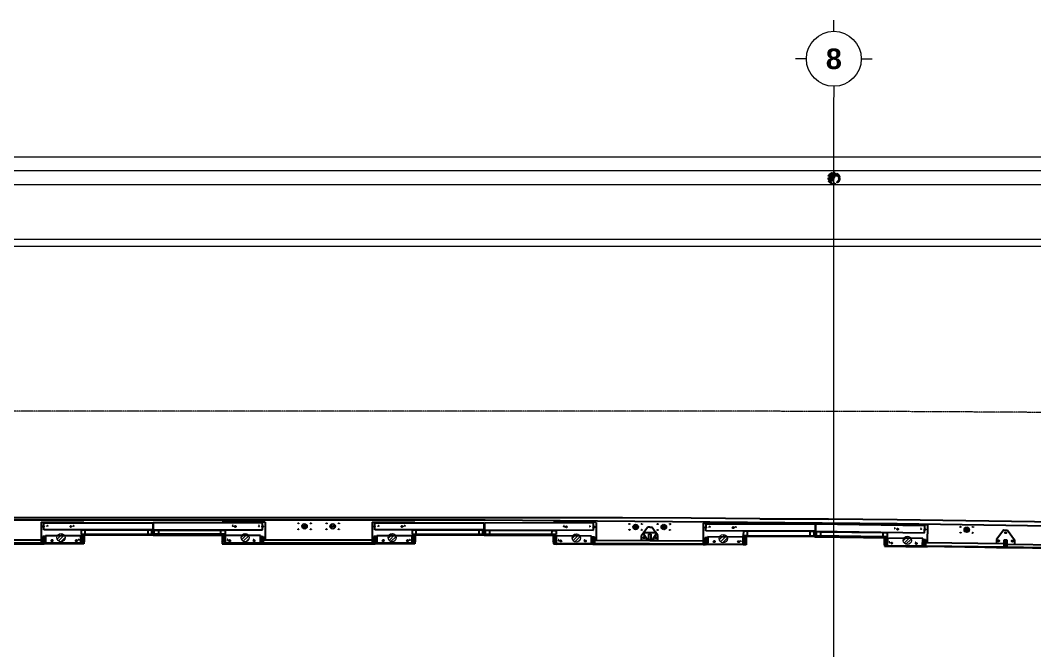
# Model space of a CAD drawing. Header units: millimetres. Extents: x -200069 to 184689, y -19972 to 101699.
# Drawn here: x 25657 to 40424, y 3090 to 12263 of the extents above; entities that cross this region are included whole.
import ezdxf
from ezdxf.enums import TextEntityAlignment as Align

# ---------------------------------------------------------------- set-up
doc = ezdxf.new("R2010")
doc.units = ezdxf.units.MM
for name, pattern in [('CENTER', [50.8, 31.75, -6.35, 6.35, -6.35]), ('HIDDEN', [0.2, 0.1, -0.1]), ('X-45-STST-GRID$0$Grid Line', [9.5, 5, -1.5, 1.5, -1.5]), ('X-45-STST-PL-PF$0$CENTER2', [28.575, 19.05, -3.175, 3.175, -3.175]), ('X-45-STST-PL-PF$0$DASHDOT', [1, 0.5, -0.25, 0, -0.25])]:
    doc.linetypes.add(name, pattern=pattern)
doc.layers.get('Defpoints').update_dxf_attribs({"color": 6})
for name, color, linetype in [('AHM_ANCRAGE', 7, 'Continuous'), ('ARC EDGE', 4, 'Continuous'), ('DIM', 255, 'Continuous'), ('RC EDGE', 2, 'Continuous'), ('X-45-STST-PL-PF$0$MEP-PL-SW', 140, 'X-45-STST-PL-PF$0$DASHDOT')]:
    doc.layers.add(name, color=color, linetype=linetype)
for name, color, linetype, lineweight in [('ARC_HATCH', 8, 'Continuous', 25), ('ARC_TEXT_100', 2, 'Continuous', 5), ('PSD Anchor Hole', 7, 'Continuous', 15), ('PSD ODS Pene Hole', 5, 'Continuous', 15), ('PSD Pene Hole', 9, 'Continuous', 15), ('X-45-STST-GRID$0$ARC_AXIS_LINE', 240, 'CENTER', 13), ('X-45-STST-PL-PF$0$ARC_FLOOR', 2, 'Continuous', 5), ('X-45-STST-PL-PF$0$ARC_FRAME', 151, 'Continuous', 5), ('X-45-STST-PL-PF$0$ARC_GATE AXIS', 240, 'Continuous', 5)]:
    doc.layers.add(name, color=color, linetype=linetype, lineweight=lineweight)
doc.styles.add('X-45-STST-GRID$0$CP2-CSA-IT-STTST-45012$0$Arial_B', font='arialbd.ttf', dxfattribs={"width": 0.8, "height": 761.067151})

# ---------------------------------------------------------------- blocks, each defined once
blk = doc.blocks.new('X-45-STST-PL-PF$0$PIPE')
h = blk.add_hatch(color=256)
h.dxf.hatch_style = 1
h.paths.add_polyline_path([(50, 0, 1), (0, 0, -1), (-50, 0, 1)])
at = {"ltscale": 100}
for radius in [57, 50]:
    blk.add_circle((0, 0), radius, dxfattribs=at)
for centre, start, end in [((-25, 0), 180, 0), ((25, 0), 0, 180)]:
    blk.add_arc(centre, 25, start, end)
blk = doc.blocks.new('X-45-STST-PL-PF$0$Roof drainage pipe')
at = {"layer": 'X-45-STST-PL-PF$0$MEP-PL-SW', "linetype": 'Continuous', "xscale": 1.473684210526699, "yscale": 1.473684210526699, "zscale": 1.473684210526699, "rotation": 180}
blk.add_blockref('X-45-STST-PL-PF$0$PIPE', (37500, 9965), dxfattribs=at)
blk = doc.blocks.new('PSD FDP hole1')
at = {"layer": 'PSD Pene Hole'}
h = blk.add_hatch(dxfattribs=at)
h.set_pattern_fill('ANSI31', color=8, scale=10)
h.set_pattern_definition([(45, (-2990203.302, -2087212.618), (-22.4506403, 22.4506403), [])])
h.paths.add_polyline_path([(-5, 14, -1), (-125, 14, -1)])
at = {"layer": 'PSD Pene Hole', "color": 240}
blk.add_circle((-65, 14), 60, dxfattribs=at)
blk = doc.blocks.new('PSD FDP AB1')
at = {"layer": 'PSD Anchor Hole', "linetype": 'HIDDEN', "ltscale": 100}
for centre in [(-3, 0), (377, 0), (72, -205), (452, -204)]:
    blk.add_circle(centre, 9, dxfattribs=at)
blk = doc.blocks.new('PSD ODS AB1')
at = {"layer": 'PSD Anchor Hole', "linetype": 'HIDDEN', "ltscale": 10}
for centre in [(0, 85), (0, 0), (180, 85), (180, 0)]:
    blk.add_circle(centre, 9, dxfattribs=at)
blk = doc.blocks.new('PSD ODS hole1')
at = {"layer": 'PSD ODS Pene Hole'}
h = blk.add_hatch(dxfattribs=at)
h.set_pattern_fill('ANSI31', color=8, scale=5)
h.set_pattern_definition([(45, (-2988796.991, -2149653.738), (-11.22532015, 11.22532015), [])])
h.paths.add_polyline_path([(-40, 0, -1), (40, 0, -1)])
at = {"layer": 'PSD ODS Pene Hole', "color": 240}
blk.add_circle((0, 0), 40, dxfattribs=at)
blk = doc.blocks.new('platform nosing')
at = {"layer": 'ARC EDGE', "flags": 128}
blk.add_lwpolyline([(108922, 4949), (107922, 4966), (106922, 4980), (105922, 4993), (104922, 5003), (103922, 5011), (102922, 5017), (101922, 5021), (100922, 5023), (99922, 5025), (36094, 5025)], dxfattribs=at)
at = {"layer": 'RC EDGE', "color": 2, "flags": 128}
blk.add_lwpolyline([(0, 3701), (2120, 3861), (6111, 4131), (10104, 4360), (16098, 4630), (24095, 4850), (30094, 4943), (36094, 4995), (99922, 4995), (105922, 4943), (111922, 4850), (119918, 4630), (125912, 4360), (129906, 4131), (133897, 3861), (135000, 3782)], dxfattribs=at)
at = {"layer": 'DIM', "linetype": 'Continuous', "lineweight": 0}
for name, p in [('PSD ODS hole1', (97705, 4900)), ('PSD FDP hole1', (98635, 4721))]:
    blk.add_blockref(name, p, dxfattribs=at)
for name, p, rotation in [('PSD ODS hole1', (102115, 4890), 359.75429236), ('PSD ODS hole1', (102525, 4890), 359.75429236), ('PSD ODS hole1', (106935, 4850), 359.18088538), ('PSD FDP hole1', (101315, 4716), 359.75429236), ('PSD FDP hole1', (103455, 4706), 359.75429236), ('PSD FDP hole1', (106135, 4680), 359.18088538)]:
    blk.add_blockref(name, p, dxfattribs=dict(at, rotation=rotation))
at = {"layer": 'PSD Anchor Hole', "color": 1}
for name, p in [('PSD FDP AB1', (93552, 4906)), ('PSD ODS AB1', (97205, 4858)), ('PSD ODS AB1', (97615, 4858)), ('PSD FDP AB1', (98372, 4906))]:
    blk.add_blockref(name, p, dxfattribs=at)
at = {"layer": 'PSD Anchor Hole', "color": 1, "xscale": -1}
blk.add_blockref('PSD FDP AB1', (96628, 4906), dxfattribs=at)
for p, rotation in [((101447, 4899), 359.75429236), ((106267, 4863), 359.18088538)]:
    blk.add_blockref('PSD FDP AB1', p, dxfattribs=dict(at, rotation=rotation))
at = {"layer": 'PSD Anchor Hole', "color": 1}
for name, p, rotation in [('PSD ODS AB1', (102024, 4849), 359.75429236), ('PSD ODS AB1', (102434, 4847), 359.75429236), ('PSD FDP AB1', (103192, 4892), 359.75429236), ('PSD ODS AB1', (106843, 4807), 359.18088538)]:
    blk.add_blockref(name, p, dxfattribs=dict(at, rotation=rotation))
at = {"layer": 'PSD ODS Pene Hole', "color": 1}
blk.add_blockref('PSD ODS hole1', (97295, 4900), dxfattribs=at)
at = {"layer": 'PSD Pene Hole', "color": 1}
for p in [(93815, 4721), (96495, 4721)]:
    blk.add_blockref('PSD FDP hole1', p, dxfattribs=at)
blk = doc.blocks.new('X-45-STST-GRID$0$CP2-CSA-IT-STTST-45012$0$Grid - ACT_Grid Head - Circle-231358-TÂ_NG 1-TÂ_NG TRÊ_T                                                                                  LEVEL 1-GROUND LEVEL')
for p, q in [((0, 4), (0, 5.6)), ((-4, 0), (-5.6, 0)), ((4, 0), (5.6, 0)), ((0, -4), (0, -5.6))]:
    blk.add_line(p, q)
blk.add_circle((0, 0), 4)
at = {"style": 'X-45-STST-GRID$0$CP2-CSA-IT-STTST-45012$0$Arial_B'}
blk.add_attdef('A', text='', height=3, dxfattribs=at).set_placement((0, 0), align=Align.MIDDLE_CENTER)
blk = doc.blocks.new('A$Cb3e1eea9')
for p, q in [((93459, 13937), (94082, 13937)), ((93459, 13937), (93459, 13622)), ((93498, 13824), (93498, 13926)), ((93498, 13926), (95087, 13926)), ((94082, 13937), (94082, 13926)), ((95087, 13926), (95087, 13824)), ((96682, 13926), (95093, 13926)), ((95093, 13926), (95093, 13824)), ((96720, 13937), (96097, 13937)), ((96097, 13937), (96097, 13926)), ((96682, 13824), (96682, 13926)), ((96720, 13937), (96720, 13678)), ((98279, 13937), (98902, 13937)), ((98279, 13937), (98279, 13622)), ((98318, 13824), (98318, 13926)), ((98318, 13926), (99907, 13926)), ((98902, 13937), (98902, 13926)), ((99907, 13926), (99907, 13824)), ((99914, 13925), (99913, 13823)), ((101503, 13919), (99914, 13925)), ((100918, 13933), (100918, 13921)), ((101541, 13930), (100918, 13933)), ((101502, 13817), (101503, 13919)), ((101541, 13930), (101540, 13671)), ((103100, 13923), (103099, 13608)), ((103100, 13923), (103723, 13921)), ((103138, 13810), (103139, 13912)), ((103139, 13912), (104728, 13905)), ((103723, 13921), (103723, 13909)), ((103922, 13986), (104922, 13978)), ((104922, 13978), (103922, 13986)), ((104728, 13905), (104727, 13803)), ((104735, 13905), (104733, 13803)), ((106324, 13882), (104735, 13905)), ((106362, 13893), (105739, 13902)), ((105739, 13902), (105739, 13890)), ((106322, 13780), (106324, 13882)), ((106362, 13893), (106359, 13634)), ((95087, 13824), (93498, 13824)), ((93525, 13628), (93525, 13740)), ((93525, 13740), (94040, 13740)), ((94040, 13740), (94040, 13628)), ((94040, 13647), (94040, 13737)), ((94040, 13737), (94085, 13737)), ((94040, 13647), (94085, 13737)), ((94040, 13737), (94085, 13647)), ((94042, 13819), (94042, 13824)), ((94102, 13819), (94042, 13819)), ((94042, 13819), (94042, 13759)), ((94042, 13759), (94102, 13759)), ((94042, 13745), (94042, 13753)), ((95072, 13753), (94042, 13753)), ((95072, 13745), (94042, 13745)), ((94082, 13824), (94082, 13819)), ((94082, 13759), (94082, 13753)), ((94082, 13745), (94082, 13737)), ((94085, 13737), (94085, 13647)), ((94102, 13759), (94102, 13819)), ((95012, 13819), (94102, 13819)), ((94102, 13759), (95072, 13759)), ((95072, 13819), (95012, 13819)), ((95012, 13819), (95012, 13759)), ((95072, 13759), (95072, 13819)), ((95072, 13819), (95090, 13819)), ((95072, 13745), (95072, 13819)), ((95072, 13745), (95072, 13753)), ((95090, 13745), (95072, 13745)), ((95090, 13829), (95088, 13829)), ((95090, 13829), (95090, 13831)), ((95090, 13829), (95090, 13831)), ((95090, 13819), (95090, 13829)), ((95090, 13829), (95092, 13829)), ((95090, 13819), (95090, 13829)), ((95090, 13819), (95090, 13745)), ((95108, 13819), (95090, 13819)), ((95090, 13819), (95090, 13745)), ((95090, 13745), (95108, 13745)), ((95093, 13824), (96682, 13824)), ((95108, 13759), (95108, 13819)), ((95108, 13819), (95168, 13819)), ((95108, 13745), (95108, 13819)), ((96077, 13759), (95108, 13759)), ((95108, 13745), (95108, 13753)), ((95108, 13753), (96137, 13753)), ((95108, 13745), (96137, 13745)), ((95168, 13819), (95168, 13759)), ((95168, 13819), (96077, 13819)), ((96077, 13759), (96077, 13819)), ((96077, 13819), (96137, 13819)), ((96137, 13759), (96077, 13759)), ((96140, 13737), (96095, 13737)), ((96095, 13737), (96095, 13647)), ((96095, 13737), (96140, 13647)), ((96095, 13647), (96140, 13737)), ((96097, 13824), (96097, 13819)), ((96097, 13759), (96097, 13753)), ((96097, 13745), (96097, 13737)), ((96137, 13819), (96137, 13824)), ((96137, 13819), (96137, 13759)), ((96137, 13745), (96137, 13753)), ((96140, 13740), (96140, 13628)), ((96654, 13740), (96140, 13740)), ((96140, 13647), (96140, 13737)), ((96654, 13740), (96654, 13628)), ((96720, 13824), (96720, 13824)), ((99907, 13824), (98318, 13824)), ((98345, 13628), (98345, 13740)), ((98345, 13740), (98860, 13740)), ((98860, 13740), (98860, 13628)), ((98860, 13647), (98860, 13737)), ((98860, 13737), (98905, 13737)), ((98860, 13647), (98905, 13737)), ((98860, 13737), (98905, 13647)), ((98862, 13819), (98862, 13824)), ((98922, 13819), (98862, 13819)), ((98862, 13819), (98862, 13759)), ((98862, 13759), (98922, 13759)), ((98862, 13745), (98862, 13753)), ((99892, 13753), (98862, 13753)), ((99892, 13745), (98862, 13745)), ((98902, 13824), (98902, 13819)), ((98902, 13759), (98902, 13753)), ((98902, 13745), (98902, 13737)), ((98905, 13737), (98905, 13647)), ((98922, 13759), (98922, 13819)), ((99832, 13819), (98922, 13819)), ((98922, 13759), (99892, 13759)), ((99892, 13819), (99832, 13819)), ((99832, 13819), (99832, 13759)), ((99892, 13759), (99892, 13819)), ((99892, 13819), (99910, 13819)), ((99892, 13745), (99892, 13819)), ((99892, 13745), (99892, 13753)), ((99910, 13745), (99892, 13745)), ((99910, 13829), (99908, 13829)), ((99910, 13829), (99910, 13831)), ((99910, 13829), (99910, 13831)), ((99910, 13819), (99910, 13829)), ((99910, 13829), (99912, 13829)), ((99910, 13819), (99910, 13829)), ((99928, 13818), (99910, 13819)), ((99910, 13819), (99910, 13745)), ((99910, 13819), (99910, 13745)), ((99910, 13745), (99928, 13744)), ((99913, 13823), (101502, 13817)), ((99928, 13758), (99928, 13818)), ((99928, 13818), (99988, 13818)), ((99928, 13744), (99928, 13818)), ((100897, 13754), (99928, 13758)), ((99928, 13744), (99928, 13752)), ((99928, 13752), (100957, 13748)), ((99928, 13744), (100957, 13740)), ((99988, 13818), (99988, 13758)), ((99988, 13818), (100898, 13814)), ((100897, 13754), (100898, 13814)), ((100957, 13754), (100897, 13754)), ((100898, 13814), (100958, 13814)), ((100917, 13754), (100917, 13748)), ((100917, 13740), (100917, 13733)), ((100918, 13819), (100918, 13814)), ((100958, 13814), (100957, 13754)), ((100957, 13740), (100957, 13748)), ((100958, 13814), (100958, 13819)), ((100960, 13735), (100959, 13623)), ((101474, 13733), (100960, 13735)), ((101541, 13816), (101541, 13816)), ((102223, 13771), (102200, 13741)), ((102200, 13671), (102200, 13741)), ((102218, 13779), (102287, 13671)), ((102422, 13778), (102218, 13779)), ((102229, 13779), (102223, 13771)), ((102293, 13861), (102229, 13779)), ((102320, 13861), (102293, 13861)), ((102300, 13761), (102300, 13681)), ((102340, 13761), (102300, 13761)), ((102320, 13861), (102348, 13861)), ((102340, 13681), (102340, 13761)), ((102411, 13778), (102348, 13861)), ((102422, 13778), (102353, 13671)), ((102411, 13778), (102417, 13770)), ((102440, 13740), (102417, 13770)), ((102440, 13670), (102440, 13740)), ((103100, 13810), (103100, 13810)), ((104727, 13803), (103138, 13810)), ((103683, 13802), (103682, 13742)), ((103682, 13742), (103742, 13742)), ((103682, 13728), (103682, 13736)), ((104712, 13732), (103682, 13736)), ((103683, 13802), (103683, 13807)), ((103743, 13802), (103683, 13802)), ((103722, 13742), (103722, 13736)), ((103723, 13807), (103723, 13802)), ((103742, 13742), (103743, 13802)), ((103742, 13742), (104712, 13738)), ((104652, 13798), (103743, 13802)), ((104712, 13798), (104652, 13798)), ((104652, 13798), (104652, 13738)), ((104712, 13738), (104712, 13798)), ((104712, 13798), (104730, 13798)), ((104712, 13724), (104712, 13798)), ((104730, 13808), (104728, 13808)), ((104730, 13798), (104729, 13724)), ((104730, 13808), (104730, 13810)), ((104730, 13798), (104730, 13808)), ((104730, 13798), (104731, 13808)), ((104730, 13798), (104730, 13724)), ((104748, 13798), (104730, 13798)), ((104731, 13808), (104731, 13810)), ((104731, 13808), (104733, 13808)), ((104733, 13803), (106322, 13780)), ((104747, 13724), (104748, 13798)), ((104748, 13738), (104748, 13798)), ((104748, 13798), (104808, 13797)), ((105717, 13724), (104748, 13738)), ((104808, 13797), (104808, 13737)), ((104808, 13797), (105718, 13784)), ((105717, 13724), (105718, 13784)), ((105718, 13784), (105778, 13783)), ((105738, 13788), (105738, 13783)), ((105778, 13783), (105777, 13723)), ((105778, 13783), (105778, 13788)), ((106361, 13779), (106361, 13779)), ((107474, 13822), (107369, 13684)), ((107474, 13822), (107529, 13821)), ((107529, 13821), (107629, 13680)), ((93503, 13630), (91857, 13630)), ((91857, 13622), (93503, 13622)), ((91874, 13678), (93485, 13678)), ((94082, 13622), (93459, 13622)), ((93459, 13622), (93459, 13622)), ((93459, 13622), (93493, 13622)), ((93459, 13622), (93484, 13622)), ((93485, 13647), (93525, 13727)), ((93525, 13727), (93485, 13727)), ((93485, 13727), (93525, 13647)), ((93485, 13727), (93485, 13647)), ((93485, 13647), (93525, 13727)), ((93485, 13727), (93525, 13647)), ((93485, 13727), (93525, 13727)), ((93485, 13727), (93485, 13647)), ((93485, 13678), (93485, 13630)), ((93485, 13647), (93525, 13647)), ((93525, 13647), (93485, 13647)), ((93507, 13622), (93502, 13622)), ((93503, 13622), (93503, 13630)), ((93507, 13622), (93507, 13628)), ((94060, 13628), (93507, 13628)), ((93507, 13622), (93507, 13622)), ((93525, 13647), (93525, 13727)), ((93525, 13727), (93525, 13647)), ((94040, 13647), (94085, 13647)), ((94085, 13647), (94040, 13647)), ((94082, 13622), (94040, 13622)), ((94060, 13628), (94060, 13622)), ((94082, 13647), (94082, 13622)), ((94082, 13622), (94082, 13622)), ((96140, 13647), (96095, 13647)), ((96140, 13647), (96095, 13647)), ((96097, 13647), (96097, 13622)), ((96097, 13622), (96720, 13622)), ((96097, 13622), (96140, 13622)), ((96097, 13622), (96097, 13622)), ((96120, 13628), (96120, 13622)), ((96672, 13628), (96120, 13628)), ((96654, 13647), (96654, 13727)), ((96654, 13727), (96694, 13727)), ((96654, 13727), (96694, 13647)), ((96654, 13647), (96694, 13727)), ((96694, 13647), (96654, 13647)), ((96694, 13647), (96654, 13647)), ((96672, 13622), (96672, 13628)), ((96673, 13622), (96673, 13622)), ((96673, 13622), (96678, 13622)), ((98323, 13630), (96677, 13630)), ((96677, 13622), (96677, 13630)), ((96677, 13622), (98323, 13622)), ((96720, 13622), (96686, 13622)), ((96694, 13727), (96694, 13647)), ((96694, 13647), (96694, 13678)), ((96694, 13678), (96694, 13630)), ((96694, 13678), (98305, 13678)), ((96720, 13622), (96695, 13622)), ((96720, 13622), (96720, 13622)), ((98902, 13622), (98279, 13622)), ((98279, 13622), (98279, 13622)), ((98279, 13622), (98313, 13622)), ((98279, 13622), (98305, 13622)), ((98305, 13647), (98345, 13727)), ((98305, 13727), (98345, 13647)), ((98305, 13727), (98345, 13727)), ((98305, 13727), (98305, 13647)), ((98305, 13678), (98305, 13630)), ((98345, 13647), (98305, 13647)), ((98305, 13727), (98345, 13647)), ((98305, 13727), (98305, 13647)), ((98305, 13647), (98345, 13727)), ((98345, 13727), (98305, 13727)), ((98305, 13647), (98345, 13647)), ((98327, 13622), (98322, 13622)), ((98323, 13622), (98323, 13630)), ((98327, 13622), (98327, 13628)), ((98880, 13628), (98327, 13628)), ((98327, 13622), (98327, 13622)), ((98345, 13727), (98345, 13647)), ((98345, 13647), (98345, 13727)), ((98860, 13647), (98905, 13647)), ((98905, 13647), (98860, 13647)), ((98902, 13622), (98860, 13622)), ((98880, 13628), (98880, 13622)), ((98902, 13647), (98902, 13622)), ((98902, 13622), (98902, 13622)), ((100915, 13733), (100914, 13643)), ((100914, 13643), (100960, 13732)), ((100959, 13642), (100914, 13643)), ((100959, 13642), (100914, 13643)), ((100960, 13732), (100915, 13733)), ((100915, 13733), (100959, 13642)), ((100917, 13643), (100917, 13618)), ((100917, 13618), (101540, 13615)), ((100917, 13618), (100959, 13617)), ((100917, 13618), (100917, 13618)), ((100939, 13624), (100939, 13618)), ((101492, 13621), (100939, 13624)), ((100959, 13642), (100960, 13732)), ((101474, 13733), (101474, 13621)), ((101474, 13720), (101514, 13640)), ((101474, 13640), (101514, 13720)), ((101474, 13640), (101474, 13720)), ((101474, 13720), (101514, 13720)), ((101514, 13640), (101474, 13640)), ((101514, 13640), (101474, 13640)), ((101492, 13615), (101492, 13621)), ((101493, 13615), (101493, 13615)), ((101493, 13615), (101497, 13615)), ((103143, 13616), (101496, 13623)), ((101496, 13615), (101496, 13623)), ((101496, 13615), (103143, 13608)), ((101540, 13615), (101506, 13615)), ((101514, 13720), (101514, 13640)), ((101514, 13640), (101514, 13671)), ((101514, 13671), (101514, 13623)), ((101514, 13671), (103125, 13664)), ((101540, 13615), (101515, 13615)), ((101540, 13615), (101540, 13615)), ((102440, 13670), (102200, 13671)), ((102300, 13681), (102340, 13681)), ((102440, 13670), (102440, 13710)), ((103722, 13606), (103099, 13608)), ((103099, 13608), (103099, 13608)), ((103099, 13608), (103133, 13608)), ((103099, 13608), (103124, 13608)), ((103123, 13633), (103164, 13633)), ((103125, 13713), (103124, 13633)), ((103124, 13633), (103166, 13713)), ((103165, 13633), (103124, 13633)), ((103125, 13713), (103166, 13713)), ((103125, 13713), (103165, 13633)), ((103125, 13633), (103165, 13713)), ((103125, 13713), (103165, 13633)), ((103125, 13713), (103165, 13713)), ((103125, 13713), (103125, 13633)), ((103125, 13664), (103125, 13616)), ((103165, 13633), (103125, 13633)), ((103146, 13608), (103142, 13608)), ((103143, 13608), (103143, 13616)), ((103146, 13608), (103146, 13614)), ((103700, 13612), (103146, 13614)), ((103146, 13608), (103146, 13608)), ((103165, 13614), (103166, 13725)), ((103165, 13713), (103165, 13633)), ((103166, 13725), (103680, 13723)), ((103680, 13723), (103679, 13612)), ((103679, 13631), (103680, 13721)), ((103679, 13631), (103725, 13721)), ((103679, 13631), (103724, 13631)), ((103724, 13631), (103679, 13631)), ((103722, 13606), (103679, 13606)), ((103680, 13721), (103725, 13721)), ((103680, 13721), (103724, 13631)), ((104712, 13724), (103682, 13728)), ((103700, 13612), (103699, 13606)), ((103722, 13728), (103722, 13721)), ((103722, 13631), (103722, 13606)), ((103722, 13606), (103722, 13606)), ((103725, 13721), (103724, 13631)), ((104712, 13724), (104712, 13732)), ((104730, 13724), (104712, 13724)), ((104729, 13724), (104747, 13724)), ((104747, 13724), (104747, 13732)), ((104747, 13732), (105777, 13717)), ((104747, 13724), (105777, 13709)), ((105777, 13723), (105717, 13724)), ((105734, 13702), (105733, 13612)), ((105733, 13612), (105779, 13701)), ((105778, 13611), (105733, 13612)), ((105778, 13611), (105733, 13612)), ((105779, 13701), (105734, 13702)), ((105734, 13702), (105778, 13611)), ((105735, 13612), (105735, 13587)), ((105735, 13587), (106358, 13578)), ((105735, 13587), (105777, 13586)), ((105735, 13587), (105735, 13587)), ((105737, 13723), (105737, 13717)), ((105737, 13709), (105737, 13702)), ((105757, 13593), (105757, 13587)), ((106310, 13585), (105757, 13593)), ((105777, 13709), (105777, 13717)), ((105779, 13704), (105778, 13592)), ((105778, 13611), (105779, 13701)), ((106294, 13696), (105779, 13704)), ((106294, 13696), (106292, 13585)), ((106292, 13604), (106293, 13684)), ((106292, 13604), (106333, 13683)), ((106332, 13603), (106292, 13604)), ((106332, 13603), (106292, 13604)), ((106293, 13684), (106333, 13683)), ((106293, 13684), (106332, 13603)), ((106314, 13579), (106314, 13587)), ((107495, 13570), (106314, 13587)), ((106333, 13683), (106332, 13603)), ((106333, 13634), (106332, 13586)), ((107478, 13618), (106333, 13634)), ((107478, 13570), (106333, 13586)), ((107369, 13684), (107368, 13620)), ((107478, 13618), (107477, 13570)), ((107478, 13587), (107479, 13677)), ((107478, 13587), (107519, 13676)), ((107518, 13586), (107478, 13587)), ((107518, 13586), (107478, 13587)), ((107479, 13677), (107519, 13676)), ((107479, 13677), (107518, 13586)), ((107499, 13677), (107519, 13676)), ((107518, 13617), (107517, 13569)), ((107519, 13676), (107518, 13586)), ((107518, 13617), (108663, 13601)), ((107629, 13680), (107628, 13616)), ((106310, 13579), (106310, 13585)), ((106311, 13579), (106311, 13579)), ((106311, 13579), (106315, 13579)), ((107496, 13562), (106315, 13579)), ((106358, 13578), (106324, 13578)), ((106358, 13578), (106333, 13578)), ((106358, 13578), (106358, 13578)), ((107627, 13560), (107367, 13564)), ((107495, 13562), (107495, 13570)), ((107500, 13570), (107500, 13562)), ((108681, 13553), (107500, 13570)), ((108680, 13545), (107501, 13562)), ((107518, 13569), (108664, 13553))]:
    blk.add_line(p, q)
for centre in [(102235, 13711), (102405, 13710)]:
    blk.add_circle(centre, 9)
at = {"layer": 'AHM_ANCRAGE', "ltscale": 0.1}
for centre in [(93493, 13872), (93893, 13872), (96286, 13872), (96686, 13872), (98313, 13872), (98713, 13872), (101107, 13867), (101507, 13865), (103134, 13858), (103534, 13856), (105928, 13834), (106327, 13828), (93618, 13667), (93973, 13667), (96206, 13667), (96561, 13667), (98439, 13667), (98794, 13667), (101026, 13662), (101381, 13661), (103258, 13653), (103613, 13651), (105845, 13630), (106200, 13625)]:
    blk.add_circle(centre, 9, dxfattribs=at)
at = {"layer": 'AHM_ANCRAGE'}
for centre in [(107500, 13782), (107399, 13663), (107599, 13660)]:
    blk.add_circle(centre, 9, dxfattribs=at)

msp = doc.modelspace()

# ---------------------------------------------------------------- linework, layer by layer
at = {"layer": 'X-45-STST-GRID$0$ARC_AXIS_LINE', "linetype": 'X-45-STST-GRID$0$Grid Line'}
for p, q in [((37500, -17972), (37500, 11143)), ((-90950, 8975), (100848, 8975))]:
    msp.add_line(p, q, dxfattribs=at)
at = {"layer": 'X-45-STST-PL-PF$0$ARC_FLOOR'}
msp.add_lwpolyline([(-68400, 9875), (68400, 9875), (68400, 9075), (-68400, 9075)], close=True, dxfattribs=at)
msp.add_lwpolyline([(41422, 4949), (40422, 4966), (39422, 4980), (38422, 4993), (37422, 5003), (36422, 5011), (35422, 5017), (34422, 5021), (33422, 5023), (32422, 5025), (-31406, 5025)], dxfattribs=at)
at = {"layer": 'X-45-STST-PL-PF$0$ARC_FRAME', "linetype": 'Continuous'}
msp.add_lwpolyline([(68400, 10075), (-68400, 10075), (-68400, 10275), (68400, 10275)], close=True, dxfattribs=at)
at = {"layer": 'X-45-STST-PL-PF$0$ARC_GATE AXIS', "linetype": 'X-45-STST-PL-PF$0$CENTER2', "lineweight": 18}
msp.add_lwpolyline([(87959, 3364, 0.028553), (42422, 6538), (42254, 6540), (41254, 6551), (40254, 6559), (39254, 6565), (38254, 6570), (37254, 6572), (36254, 6574), (35254, 6575), (34254, 6575), (33254, 6575), (32422, 6575), (-31406, 6575)], format="xyb", dxfattribs=at)

# ---------------------------------------------------------------- block references
at = {"color": 244, "linetype": 'Continuous', "true_color": 0x991b1e}
msp.add_blockref('X-45-STST-PL-PF$0$Roof drainage pipe', (0, 0), dxfattribs=at)
at = {"layer": 'ARC_HATCH', "ltscale": 0.02}
msp.add_blockref('A$Cb3e1eea9', (-67500, -8975), dxfattribs=at)
at = {"layer": 'ARC_TEXT_100'}
ref = msp.add_blockref('X-45-STST-GRID$0$CP2-CSA-IT-STTST-45012$0$Grid - ACT_Grid Head - Circle-231358-TÂ_NG 1-TÂ_NG TRÊ_T                                                                                  LEVEL 1-GROUND LEVEL', (37500, 11703), dxfattribs=dict(at, xscale=100, yscale=100, zscale=100))
ref.add_attrib('A', '8', dxfattribs={"layer": '0', "height": 300, "style": 'X-45-STST-GRID$0$CP2-CSA-IT-STTST-45012$0$Arial_B'}).set_placement((37500, 11703), align=Align.MIDDLE_CENTER)
ref.add_attrib('A', '8', dxfattribs={"layer": '0', "height": 300, "style": 'X-45-STST-GRID$0$CP2-CSA-IT-STTST-45012$0$Arial_B'}).set_placement((37500, 11703), align=Align.MIDDLE_CENTER)
ref.add_attrib('A', '8', dxfattribs={"layer": '0', "height": 300, "style": 'X-45-STST-GRID$0$CP2-CSA-IT-STTST-45012$0$Arial_B'}).set_placement((37500, 11703), align=Align.MIDDLE_CENTER)
ref.add_attrib('A', '8', dxfattribs={"layer": '0', "height": 300, "style": 'X-45-STST-GRID$0$CP2-CSA-IT-STTST-45012$0$Arial_B'}).set_placement((37500, 11703), align=Align.MIDDLE_CENTER)
at = {"layer": 'Defpoints'}
msp.add_blockref('platform nosing', (-67500, 0), dxfattribs=at)

doc.saveas('drawing.dxf')
